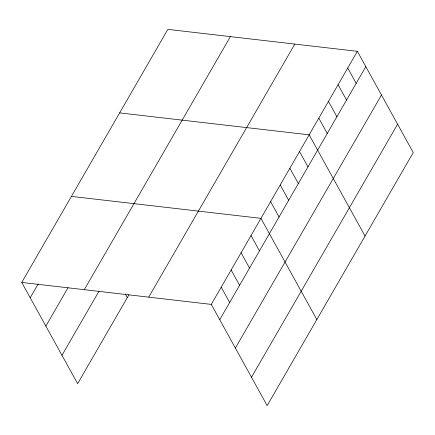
<?xml version="1.0" encoding="UTF-8"?>
<svg xmlns="http://www.w3.org/2000/svg" width="435" height="435" viewBox="0 0 435 435"><rect width="100%" height="100%" fill="white"/><g stroke="black" fill="none" stroke-linecap="round" stroke-linejoin="round"><path stroke-width="0.65" d="M21.75 282.445L167.845 29.379L357.369 51.33L413.25 152.554L267.155 405.621L211.274 304.391L21.75 282.445L77.631 383.67L128.967 294.751M30.205 297.763L38.155 283.995M45.854 326.109L68.045 287.682M84.292 289.688L230.387 36.627M61.982 355.319L99.071 291.075M148.732 297.149L294.827 44.087M211.274 304.391L357.369 51.33M219.729 319.714L365.824 66.647M235.378 348.06L381.479 94.999M251.506 377.27L397.601 124.209M119.636 112.893L309.16 134.839L365.036 236.069M71.422 196.402L260.946 218.354L316.827 319.578M347.728 68.034L356.183 83.351M338.087 84.733L346.543 100.055M328.441 101.437L336.902 116.754M318.801 118.141L327.256 133.458M299.519 151.543L307.975 166.861M289.873 168.247L298.328 183.565M280.232 184.946L288.688 200.269M270.592 201.65L279.047 216.967M251.011 235.563L259.467 250.881M241.077 252.768L249.532 268.085M231.143 269.977L239.598 285.295M221.208 287.187L229.664 302.504M125.345 294.082L127.303 297.627"/></g></svg>
